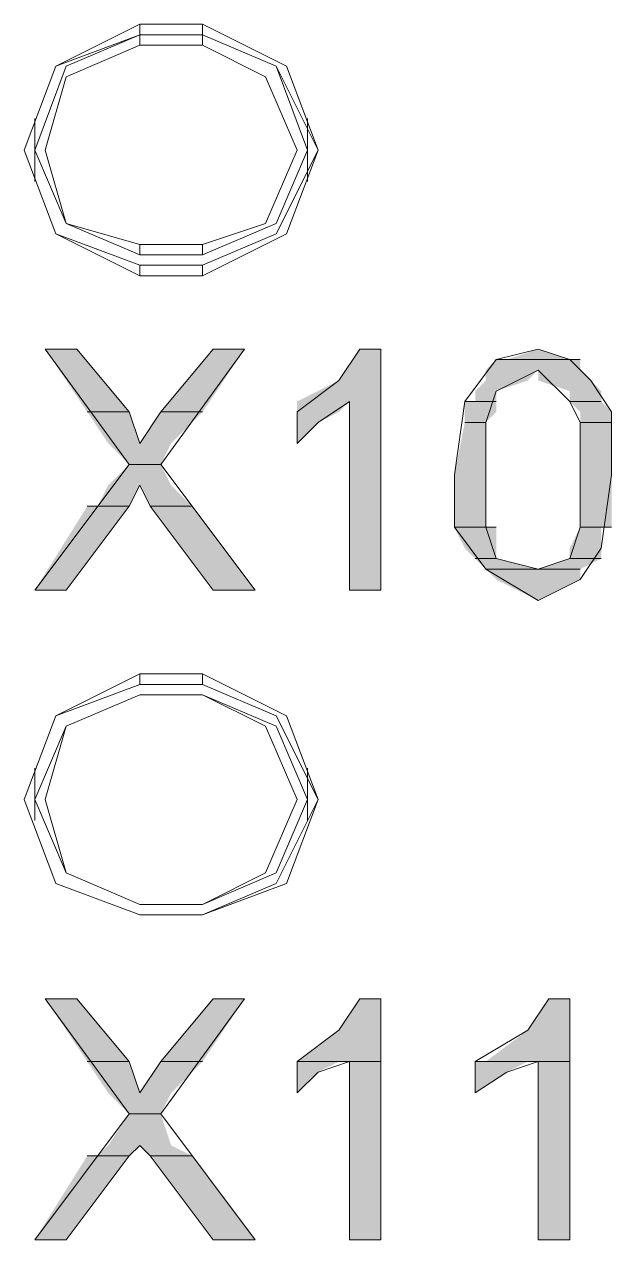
# Model space of a CAD drawing. Header units: millimetres. Extents: x -11 to 1219, y 0 to 1751.
# Drawn here: x 209.11 to 212.29, y 900.24 to 906.81 of the extents above; entities that cross this region are included whole.
import ezdxf

# ---------------------------------------------------------------- set-up
doc = ezdxf.new("R2010")
doc.units = ezdxf.units.MM
doc.header["$LTSCALE"] = 10
doc.layers.add('_MULTI_WIRE', color=9, linetype='CONTINUOUS')
doc.layers.add('PDF_Geometry', color=7, linetype='CONTINUOUS', true_color=0x151d1f)
doc.layers.add('PDF_Solid Fills', color=7, linetype='CONTINUOUS', true_color=0x070809)
doc.layers.get('_MULTI_WIRE').off()

# ---------------------------------------------------------------- blocks, each defined once
blk = doc.blocks.new('DVP-28SWS211R')
at = {"layer": 'PDF_Geometry', "color": 7, "lineweight": 9, "true_color": 0xffffff}
for p, q in [((2.6626, -57.8976), (3.1158, -57.671)), ((3.1158, -57.671), (3.1158, -57.7276)), ((3.1158, -57.671), (3.4557, -57.671)), ((3.4557, -57.671), (3.4557, -57.7276)), ((3.4557, -57.671), (3.9089, -57.8976)), ((2.6626, -57.8976), (3.1158, -57.7276)), ((3.1158, -57.7276), (2.7192, -57.8976)), ((3.1158, -57.7276), (3.1158, -57.7843)), ((3.4557, -57.7276), (3.1158, -57.7276)), ((3.1158, -57.7276), (3.4557, -57.7276)), ((3.4557, -57.7276), (3.4557, -57.7843)), ((3.4557, -57.7277), (3.8523, -57.8976)), ((3.8523, -57.8976), (3.4557, -57.7277)), ((3.1158, -57.7843), (2.7192, -57.9542)), ((3.4557, -57.7843), (3.1158, -57.7843)), ((3.7956, -57.9543), (3.4557, -57.7843)), ((2.4926, -58.3508), (2.6626, -57.8976)), ((2.4926, -58.3508), (2.6626, -57.8976)), ((2.7192, -57.8976), (2.5493, -58.3508)), ((2.7192, -57.9542), (2.6059, -58.3508)), ((3.9656, -58.3508), (3.7956, -57.9543)), ((3.8523, -57.8976), (4.0222, -58.3508)), ((4.0789, -58.3508), (3.8523, -57.8976)), ((3.9089, -57.8976), (4.0789, -58.3508)), ((2.5493, -58.5208), (2.5493, -58.1809)), ((4.0222, -58.5208), (4.0222, -58.1809)), ((2.6626, -58.804), (2.4926, -58.3508)), ((2.6626, -58.804), (2.4926, -58.3508)), ((2.5493, -58.3508), (2.7192, -58.7474)), ((2.6059, -58.3508), (2.7192, -58.7474)), ((3.7956, -58.7474), (3.9656, -58.3508)), ((4.0222, -58.3508), (3.8523, -58.7474)), ((3.8523, -58.804), (4.0789, -58.3508)), ((4.0789, -58.3508), (3.9089, -58.804)), ((2.7192, -58.7474), (3.1158, -58.9173)), ((2.7192, -58.7474), (3.1158, -58.8607)), ((3.8523, -58.7474), (3.4557, -58.9173)), ((3.4557, -58.8607), (3.7956, -58.7474)), ((3.1158, -58.974), (2.6626, -58.804)), ((3.1158, -59.0306), (2.6626, -58.804)), ((3.9089, -58.804), (3.4557, -59.0306)), ((3.4557, -58.974), (3.8523, -58.804)), ((3.1158, -58.9173), (3.1158, -58.8607)), ((3.1158, -58.8607), (3.4557, -58.8607)), ((3.4557, -58.9173), (3.4557, -58.8607)), ((3.4557, -58.9173), (3.1158, -58.9173)), ((3.1158, -59.0306), (3.1158, -58.974)), ((3.1158, -58.974), (3.4557, -58.974)), ((3.4557, -59.0306), (3.4557, -58.974)), ((3.4557, -59.0306), (3.1158, -59.0306)), ((2.6059, -59.4272), (2.7759, -59.4272)), ((2.7759, -59.4272), (2.6059, -59.4272)), ((2.7759, -59.4272), (2.6059, -59.4272)), ((2.6059, -59.4272), (3.0591, -60.0503)), ((3.0591, -59.7671), (2.7759, -59.4272)), ((3.2291, -60.0503), (3.6823, -59.4272)), ((3.5124, -59.4272), (3.2291, -59.7671)), ((3.5124, -59.4272), (3.6823, -59.4272)), ((3.6823, -59.4272), (3.5124, -59.4272)), ((3.6823, -59.4272), (3.5124, -59.4272)), ((4.3055, -59.4272), (4.1922, -59.5971)), ((4.3055, -59.4272), (4.4188, -59.4272)), ((4.4188, -59.4272), (4.3055, -59.4272)), ((4.4188, -59.4272), (4.3055, -59.4272)), ((4.4188, -60.7301), (4.4188, -59.4272)), ((5.2685, -59.4272), (5.0419, -59.4838)), ((5.4385, -59.4838), (5.2685, -59.4272)), ((5.0419, -59.4838), (4.872, -59.7104)), ((5.0986, -59.4838), (5.0419, -59.4838)), ((5.0419, -59.4838), (5.4951, -59.4838)), ((5.4951, -59.4838), (5.0986, -59.4838)), ((5.0986, -59.4838), (5.4951, -59.4838)), ((5.4951, -59.4838), (5.0986, -59.4838)), ((5.5518, -59.5971), (5.4385, -59.4838)), ((4.1922, -59.5971), (3.9656, -59.7671)), ((5.0419, -59.6538), (5.2685, -59.5405)), ((5.2685, -59.5405), (5.4385, -59.7105)), ((5.6651, -59.7671), (5.5518, -59.5971)), ((4.9853, -59.8238), (5.0419, -59.6538)), ((4.0789, -59.8237), (4.2488, -59.7104)), ((4.2488, -59.7104), (4.2488, -60.7301)), ((4.872, -59.7104), (4.8153, -60.107)), ((4.9286, -59.7104), (4.872, -59.7104)), ((4.872, -59.7104), (5.0419, -59.7104)), ((5.0419, -59.7104), (4.9286, -59.7104)), ((4.9286, -59.7104), (5.0419, -59.7104)), ((5.0419, -59.7104), (4.9286, -59.7104)), ((5.4385, -59.7104), (5.6085, -59.7104)), ((5.6085, -59.7104), (5.4385, -59.7104)), ((5.4385, -59.7104), (5.6085, -59.7104)), ((5.6085, -59.7104), (5.4385, -59.7104)), ((5.4385, -59.7105), (5.4951, -59.8238)), ((2.8326, -59.7671), (3.0592, -59.7671)), ((3.0592, -59.7671), (2.8326, -59.7671)), ((2.8326, -59.7671), (3.0592, -59.7671)), ((3.0592, -59.7671), (2.8326, -59.7671)), ((3.1158, -59.937), (3.0591, -59.7671)), ((3.2291, -59.7671), (3.1158, -59.937)), ((3.2291, -59.7671), (3.4557, -59.7671)), ((3.4557, -59.7671), (3.2291, -59.7671)), ((3.2291, -59.7671), (3.4557, -59.7671)), ((3.4557, -59.7671), (3.2291, -59.7671)), ((3.9656, -59.7671), (3.9656, -59.937)), ((5.6651, -60.107), (5.6651, -59.7671)), ((3.9656, -59.937), (4.0789, -59.8237)), ((4.872, -59.8238), (4.9853, -59.8238)), ((4.9853, -59.8238), (4.872, -59.8238)), ((4.872, -59.8238), (4.9853, -59.8238)), ((4.9853, -59.8238), (4.872, -59.8238)), ((4.9853, -60.107), (4.9853, -59.8238)), ((5.4951, -59.8238), (5.4951, -60.107)), ((5.4952, -59.8238), (5.6651, -59.8238)), ((5.6651, -59.8238), (5.4952, -59.8238)), ((5.4952, -59.8238), (5.6651, -59.8238)), ((5.6651, -59.8238), (5.4952, -59.8238)), ((3.0591, -60.0503), (2.5493, -60.7302)), ((3.0592, -60.0504), (3.2291, -60.0504)), ((3.2291, -60.0504), (3.0592, -60.0504)), ((3.0592, -60.0504), (3.2291, -60.0504)), ((3.2291, -60.0504), (3.0592, -60.0504)), ((3.739, -60.7302), (3.2291, -60.0503)), ((4.8153, -60.107), (4.8153, -60.3903)), ((4.9853, -60.3903), (4.9853, -60.107)), ((5.4951, -60.107), (5.4951, -60.3903)), ((5.6084, -60.5036), (5.6651, -60.107)), ((3.0591, -60.2769), (3.1158, -60.1636)), ((3.1158, -60.1636), (3.1724, -60.2769)), ((2.7192, -60.7302), (3.0591, -60.2769)), ((2.8892, -60.277), (2.8326, -60.277)), ((2.8326, -60.277), (3.0592, -60.277)), ((3.0592, -60.277), (2.8892, -60.277)), ((2.8892, -60.277), (3.0592, -60.277)), ((3.0592, -60.277), (2.8892, -60.277)), ((3.1724, -60.2769), (3.5124, -60.7302)), ((3.1725, -60.277), (3.3991, -60.277)), ((3.3991, -60.277), (3.1725, -60.277)), ((3.1725, -60.277), (3.3991, -60.277)), ((3.3991, -60.277), (3.1725, -60.277)), ((4.8153, -60.3903), (4.9853, -60.3903)), ((4.9853, -60.3903), (4.8153, -60.3903)), ((4.8153, -60.3903), (4.9853, -60.3903)), ((4.9853, -60.3903), (4.8153, -60.3903)), ((4.8153, -60.3903), (5.0419, -60.3903)), ((5.0419, -60.3903), (4.8153, -60.3903)), ((4.8153, -60.3903), (5.0419, -60.3903)), ((5.0419, -60.3903), (4.8153, -60.3903)), ((4.8153, -60.3903), (4.9853, -60.6169)), ((5.0419, -60.5602), (4.9853, -60.3903)), ((5.4951, -60.3903), (5.4385, -60.5602)), ((5.4952, -60.3903), (5.6651, -60.3903)), ((5.6651, -60.3903), (5.4952, -60.3903)), ((5.4952, -60.3903), (5.6651, -60.3903)), ((5.6651, -60.3903), (5.4952, -60.3903)), ((5.4952, -60.3903), (5.6085, -60.3903)), ((5.6085, -60.3903), (5.4952, -60.3903)), ((5.4952, -60.3903), (5.6651, -60.3903)), ((5.6085, -60.3903), (5.4952, -60.3903)), ((5.6651, -60.3903), (5.6085, -60.3903)), ((5.4951, -60.6735), (5.6084, -60.5036)), ((4.9286, -60.5602), (5.0419, -60.5602)), ((5.0419, -60.5602), (4.9286, -60.5602)), ((4.9286, -60.5602), (5.0419, -60.5602)), ((5.0419, -60.5602), (4.9286, -60.5602)), ((5.2685, -60.6169), (5.0419, -60.5602)), ((5.4385, -60.5602), (5.2685, -60.6169)), ((5.4385, -60.5602), (5.6085, -60.5602)), ((5.6085, -60.5602), (5.4385, -60.5602)), ((5.4385, -60.5602), (5.6085, -60.5602)), ((5.6085, -60.5602), (5.4385, -60.5602)), ((4.9853, -60.6169), (5.2685, -60.6169)), ((5.2685, -60.6169), (4.9853, -60.6169)), ((4.9853, -60.6169), (5.2685, -60.6169)), ((5.2685, -60.6169), (4.9853, -60.6169)), ((4.9853, -60.6169), (5.2685, -60.7868)), ((5.2686, -60.6169), (5.4952, -60.6169)), ((5.4952, -60.6169), (5.2686, -60.6169)), ((5.2686, -60.6169), (5.4952, -60.6169)), ((5.4952, -60.6169), (5.2686, -60.6169)), ((5.2685, -60.7868), (5.4951, -60.6735)), ((2.5493, -60.7302), (2.7192, -60.7302)), ((2.7192, -60.7302), (2.5493, -60.7302)), ((2.5493, -60.7302), (2.7192, -60.7302)), ((3.5124, -60.7302), (3.739, -60.7302)), ((3.739, -60.7302), (3.5124, -60.7302)), ((3.5124, -60.7302), (3.739, -60.7302)), ((4.2488, -60.7301), (4.4188, -60.7301)), ((4.2488, -60.7302), (4.4188, -60.7302)), ((4.4188, -60.7302), (4.2488, -60.7302)), ((2.6626, -61.41), (3.1158, -61.1834)), ((3.1158, -61.2401), (2.6626, -61.41)), ((3.1158, -61.1834), (3.1158, -61.2401)), ((3.1158, -61.1834), (3.4557, -61.1834)), ((3.4557, -61.2401), (3.1158, -61.2401)), ((3.4557, -61.1834), (3.4557, -61.2401)), ((3.9089, -61.41), (3.4557, -61.1834)), ((3.4557, -61.2401), (3.8523, -61.41)), ((2.7192, -61.4667), (3.1158, -61.2967)), ((3.1158, -61.2967), (2.7192, -61.4667)), ((3.1158, -61.2967), (3.1158, -61.2967)), ((3.1158, -61.2967), (3.4557, -61.2967)), ((3.4557, -61.2967), (3.1158, -61.2967)), ((3.4557, -61.2967), (3.4557, -61.2967)), ((3.4557, -61.2967), (3.7956, -61.4666)), ((3.8523, -61.4666), (3.4557, -61.2967)), ((2.4926, -61.8632), (2.6626, -61.41)), ((2.6626, -61.41), (2.4926, -61.8632)), ((3.8523, -61.41), (4.0789, -61.8632)), ((4.0789, -61.8632), (3.9089, -61.41)), ((2.7192, -61.4667), (2.5493, -61.8632)), ((2.6059, -61.8632), (2.7192, -61.4667)), ((3.7956, -61.4666), (3.9656, -61.8632)), ((4.0222, -61.8632), (3.8523, -61.4666)), ((2.5493, -61.9765), (2.5493, -61.6932)), ((4.0222, -61.9765), (4.0222, -61.6932)), ((2.6626, -62.3164), (2.4926, -61.8632)), ((2.4926, -61.8632), (2.6626, -62.3164)), ((2.5493, -61.8632), (2.7192, -62.2598)), ((2.7192, -62.2598), (2.6059, -61.8632)), ((3.9656, -61.8632), (3.7956, -62.2597)), ((4.0789, -61.8632), (3.8523, -62.3164)), ((3.8523, -62.2597), (4.0222, -61.8632)), ((3.9089, -62.3164), (4.0789, -61.8632)), ((3.1158, -62.4297), (2.7192, -62.2598)), ((2.7192, -62.2598), (3.1158, -62.4297)), ((3.7956, -62.2597), (3.4557, -62.4297)), ((3.4557, -62.4297), (3.8523, -62.2597)), ((3.1158, -62.4864), (2.6626, -62.3164)), ((2.6626, -62.3164), (3.1158, -62.4864)), ((3.8523, -62.3164), (3.4557, -62.4864)), ((3.4557, -62.4864), (3.9089, -62.3164)), ((3.1158, -62.4297), (3.1158, -62.4297)), ((3.4557, -62.4297), (3.1158, -62.4297)), ((3.1158, -62.4297), (3.4557, -62.4297)), ((3.4557, -62.4297), (3.4557, -62.4297)), ((3.1158, -62.4864), (3.1158, -62.4864)), ((3.4557, -62.4864), (3.1158, -62.4864)), ((3.1158, -62.4864), (3.4557, -62.4864)), ((3.4557, -62.4864), (3.4557, -62.4864)), ((2.6059, -62.9396), (2.7759, -62.9396)), ((2.7759, -62.9396), (2.6059, -62.9396)), ((2.7759, -62.9396), (2.6059, -62.9396)), ((2.6059, -62.9396), (3.0591, -63.5627)), ((3.0591, -63.2795), (2.7759, -62.9396)), ((3.2291, -63.5627), (3.6823, -62.9396)), ((3.5124, -62.9396), (3.2291, -63.2795)), ((3.5124, -62.9396), (3.6823, -62.9396)), ((3.6823, -62.9396), (3.5124, -62.9396)), ((3.6823, -62.9396), (3.5124, -62.9396)), ((4.3055, -62.9396), (4.1922, -63.1095)), ((4.3055, -62.9396), (4.4188, -62.9396)), ((4.4188, -62.9396), (4.3055, -62.9396)), ((4.4188, -62.9396), (4.3055, -62.9396)), ((4.4188, -64.2426), (4.4188, -62.9396)), ((5.3252, -62.9396), (5.2119, -63.1095)), ((5.3252, -62.9396), (5.4385, -62.9396)), ((5.4385, -62.9396), (5.3252, -62.9396)), ((5.4385, -62.9396), (5.3252, -62.9396)), ((5.4385, -64.2426), (5.4385, -62.9396)), ((4.1922, -63.1095), (3.9656, -63.2795)), ((5.2119, -63.1095), (4.9286, -63.2795)), ((2.8326, -63.2795), (3.0592, -63.2795)), ((3.0592, -63.2795), (2.8326, -63.2795)), ((2.8326, -63.2795), (3.0592, -63.2795)), ((3.0592, -63.2795), (2.8326, -63.2795)), ((3.1158, -63.4494), (3.0591, -63.2795)), ((3.2291, -63.2795), (3.1158, -63.4494)), ((3.2291, -63.2795), (3.4557, -63.2795)), ((3.4557, -63.2795), (3.2291, -63.2795)), ((3.2291, -63.2795), (3.4557, -63.2795)), ((3.4557, -63.2795), (3.2291, -63.2795)), ((3.9656, -63.2795), (4.1922, -63.2795)), ((4.1922, -63.2795), (3.9656, -63.2795)), ((3.9656, -63.2795), (4.2488, -63.2795)), ((4.1922, -63.2795), (3.9656, -63.2795)), ((3.9656, -63.2795), (3.9656, -63.4494)), ((4.0789, -63.3361), (4.2488, -63.2795)), ((4.2488, -63.2795), (4.1922, -63.2795)), ((4.2488, -63.2795), (4.4188, -63.2795)), ((4.4188, -63.2795), (4.2488, -63.2795)), ((4.2488, -63.2795), (4.4188, -63.2795)), ((4.4188, -63.2795), (4.2488, -63.2795)), ((4.2488, -63.2795), (4.2488, -64.2426)), ((4.9853, -63.2795), (4.9286, -63.2795)), ((4.9286, -63.2795), (5.2119, -63.2795)), ((4.9286, -63.2795), (4.9286, -63.4494)), ((5.2119, -63.2795), (4.9853, -63.2795)), ((4.9853, -63.2795), (5.2685, -63.2795)), ((5.2119, -63.2795), (4.9853, -63.2795)), ((5.0986, -63.3361), (5.2685, -63.2795)), ((5.2685, -63.2795), (5.2119, -63.2795)), ((5.2685, -63.2795), (5.2685, -64.2426)), ((5.2686, -63.2795), (5.4385, -63.2795)), ((5.4385, -63.2795), (5.2686, -63.2795)), ((5.2686, -63.2795), (5.4385, -63.2795)), ((5.4385, -63.2795), (5.2686, -63.2795)), ((3.9656, -63.4494), (4.0789, -63.3361)), ((4.9286, -63.4494), (5.0986, -63.3361)), ((3.0591, -63.5627), (2.5493, -64.2426)), ((3.0592, -63.5627), (3.2291, -63.5627)), ((3.2291, -63.5627), (3.0592, -63.5627)), ((3.0592, -63.5627), (3.2291, -63.5627)), ((3.2291, -63.5627), (3.0592, -63.5627)), ((3.739, -64.2426), (3.2291, -63.5627)), ((3.0591, -63.7894), (3.1158, -63.7327)), ((3.1158, -63.7327), (3.1724, -63.7894)), ((2.7192, -64.2426), (3.0591, -63.7894)), ((2.8892, -63.7894), (2.8326, -63.7894)), ((2.8326, -63.7894), (3.0592, -63.7894)), ((3.0592, -63.7894), (2.8892, -63.7894)), ((2.8892, -63.7894), (3.0592, -63.7894)), ((3.0592, -63.7894), (2.8892, -63.7894)), ((3.1724, -63.7894), (3.5124, -64.2426)), ((3.1725, -63.7894), (3.3991, -63.7894)), ((3.3991, -63.7894), (3.1725, -63.7894)), ((3.1725, -63.7894), (3.3991, -63.7894)), ((3.3991, -63.7894), (3.1725, -63.7894)), ((2.5493, -64.2426), (2.7192, -64.2426)), ((2.7192, -64.2426), (2.5493, -64.2426)), ((2.5493, -64.2426), (2.7192, -64.2426)), ((3.5124, -64.2426), (3.739, -64.2426)), ((3.739, -64.2426), (3.5124, -64.2426)), ((3.5124, -64.2426), (3.739, -64.2426)), ((4.2488, -64.2426), (4.4188, -64.2426)), ((4.4188, -64.2426), (4.2488, -64.2426)), ((4.2488, -64.2426), (4.4188, -64.2426)), ((5.2685, -64.2426), (5.4385, -64.2426)), ((5.2686, -64.2426), (5.4385, -64.2426)), ((5.4385, -64.2426), (5.2686, -64.2426))]:
    blk.add_line(p, q, dxfattribs=at)
at = {"layer": 'PDF_Solid Fills', "color": 7, "lineweight": 9, "true_color": 0xffffff, "transparency": 33554559}
for points in [[(2.6059, -59.4272), (2.8325, -59.7671), (3.0591, -59.7671)], [(2.6059, -59.4272), (2.7759, -59.4272), (3.0591, -59.7671)], [(3.5124, -59.4272), (3.2291, -59.7671), (3.4557, -59.7671)], [(3.5124, -59.4272), (3.6823, -59.4272), (3.4557, -59.7671)], [(4.3055, -59.4272), (4.1922, -59.5971), (4.4188, -59.5971)], [(4.3055, -59.4272), (4.4188, -59.4272), (4.4188, -59.5971)], [(5.2686, -59.4272), (5.0986, -59.4838), (5.4385, -59.4838)], [(5.0419, -59.4838), (4.9853, -59.5405), (5.4951, -59.5405)], [(5.0419, -59.4838), (5.4951, -59.4838), (5.4951, -59.5405)], [(4.1922, -59.5971), (3.9656, -59.7104), (4.4188, -59.7104)], [(4.1922, -59.5971), (4.4188, -59.5971), (4.4188, -59.7104)], [(4.9853, -59.5971), (4.9286, -59.6538), (5.0419, -59.6538)], [(4.9853, -59.5405), (4.9853, -59.5972), (5.2119, -59.5972)], [(4.9853, -59.5405), (5.2685, -59.5405), (5.2119, -59.5972)], [(4.9853, -59.5971), (5.2119, -59.5971), (5.0419, -59.6538)], [(5.2686, -59.5405), (5.2686, -59.5972), (5.5518, -59.5972)], [(5.2686, -59.5405), (5.4952, -59.5405), (5.5518, -59.5972)], [(5.2686, -59.5971), (5.4385, -59.6538), (5.6085, -59.6538)], [(5.2686, -59.5971), (5.5518, -59.5971), (5.6085, -59.6538)], [(4.9286, -59.6538), (4.9286, -59.7105), (5.0419, -59.7105)], [(4.9286, -59.6538), (5.0419, -59.6538), (5.0419, -59.7105)], [(5.4385, -59.6538), (5.4385, -59.7105), (5.6085, -59.7105)], [(5.4385, -59.6538), (5.6085, -59.6538), (5.6085, -59.7105)], [(3.9656, -59.7104), (3.9656, -59.7671), (4.1922, -59.7671)], [(3.9656, -59.7104), (4.2488, -59.7104), (4.1922, -59.7671)], [(4.2488, -59.7104), (4.2488, -59.7671), (4.4188, -59.7671)], [(4.2488, -59.7104), (4.4188, -59.7104), (4.4188, -59.7671)], [(4.872, -59.7104), (4.872, -59.7671), (5.0419, -59.7671)], [(4.872, -59.7104), (5.0419, -59.7104), (5.0419, -59.7671)], [(5.4385, -59.7104), (5.4952, -59.7671), (5.6651, -59.7671)], [(5.4385, -59.7104), (5.6085, -59.7104), (5.6651, -59.7671)], [(2.8326, -59.7671), (2.9459, -59.9371), (3.1158, -59.9371)], [(2.8326, -59.7671), (3.0592, -59.7671), (3.1158, -59.9371)], [(3.2291, -59.7671), (3.1158, -59.9371), (3.2858, -59.9371)], [(3.2291, -59.7671), (3.4557, -59.7671), (3.2858, -59.9371)], [(3.9656, -59.7671), (3.9656, -59.8238), (4.0789, -59.8238)], [(3.9656, -59.7671), (4.1922, -59.7671), (4.0789, -59.8238)], [(4.2488, -59.7671), (4.2488, -59.8238), (4.4188, -59.8238)], [(4.2488, -59.7671), (4.4188, -59.7671), (4.4188, -59.8238)], [(4.872, -59.7671), (4.872, -59.8238), (4.9853, -59.8238)], [(4.872, -59.7671), (5.0419, -59.7671), (4.9853, -59.8238)], [(5.4952, -59.7671), (5.4952, -59.8238), (5.6651, -59.8238)], [(5.4952, -59.7671), (5.6651, -59.7671), (5.6651, -59.8238)], [(3.9656, -59.8238), (4.0789, -59.8238), (3.9656, -59.9371)], [(4.2488, -59.8238), (4.2488, -59.9371), (4.4188, -59.9371)], [(4.2488, -59.8238), (4.4188, -59.8238), (4.4188, -59.9371)], [(4.872, -59.8238), (4.8153, -60.107), (4.9853, -60.107)], [(4.872, -59.8238), (4.9853, -59.8238), (4.9853, -60.107)], [(5.4952, -59.8238), (5.4952, -60.107), (5.6651, -60.107)], [(5.4952, -59.8238), (5.6651, -59.8238), (5.6651, -60.107)], [(2.9459, -59.9371), (3.0592, -60.0504), (3.2291, -60.0504)], [(2.9459, -59.9371), (3.2858, -59.9371), (3.2291, -60.0504)], [(4.2488, -59.9371), (4.2488, -60.7302), (4.4188, -60.7302)], [(4.2488, -59.9371), (4.4188, -59.9371), (4.4188, -60.7302)], [(3.0592, -60.0504), (2.9459, -60.1637), (3.2858, -60.1637)], [(3.0592, -60.0504), (3.2291, -60.0504), (3.2858, -60.1637)], [(4.8153, -60.107), (4.8153, -60.3903), (4.9853, -60.3903)], [(4.8153, -60.107), (4.9853, -60.107), (4.9853, -60.3903)], [(5.4952, -60.107), (5.4952, -60.3903), (5.6651, -60.3903)], [(5.4952, -60.107), (5.6651, -60.107), (5.6651, -60.3903)], [(2.9459, -60.1637), (2.8892, -60.277), (3.0592, -60.277)], [(2.9459, -60.1637), (3.1158, -60.1637), (3.0592, -60.277)], [(3.1158, -60.1637), (3.1725, -60.277), (3.3991, -60.277)], [(3.1158, -60.1637), (3.2858, -60.1637), (3.3991, -60.277)], [(2.8326, -60.277), (2.5493, -60.7302), (2.7193, -60.7302)], [(2.8326, -60.277), (3.0592, -60.277), (2.7193, -60.7302)], [(3.1725, -60.277), (3.5124, -60.7302), (3.739, -60.7302)], [(3.1725, -60.277), (3.3991, -60.277), (3.739, -60.7302)], [(4.8153, -60.3903), (4.872, -60.5036), (5.0419, -60.5036)], [(4.8153, -60.3903), (5.0419, -60.3903), (5.0419, -60.5036)], [(5.4952, -60.3903), (5.4385, -60.5036), (5.6085, -60.5036)], [(5.4952, -60.3903), (5.6085, -60.3903), (5.6085, -60.5036)], [(4.872, -60.5036), (4.9286, -60.5602), (5.0419, -60.5602)], [(4.872, -60.5036), (5.0419, -60.5036), (5.0419, -60.5602)], [(5.4385, -60.5036), (5.4385, -60.5602), (5.6085, -60.5602)], [(5.4385, -60.5036), (5.6085, -60.5036), (5.6085, -60.5602)], [(4.9286, -60.5602), (4.9853, -60.6169), (5.2685, -60.6169)], [(4.9286, -60.5602), (5.0419, -60.5602), (5.2685, -60.6169)], [(5.4385, -60.5602), (5.2685, -60.6169), (5.4952, -60.6169)], [(5.4385, -60.5602), (5.6085, -60.5602), (5.4952, -60.6169)], [(4.9853, -60.6169), (5.0419, -60.6735), (5.4951, -60.6735)], [(4.9853, -60.6169), (5.4951, -60.6169), (5.4951, -60.6735)], [(5.0419, -60.6735), (5.4951, -60.6735), (5.2685, -60.7868)], [(2.6059, -62.9396), (2.8325, -63.2795), (3.0591, -63.2795)], [(2.6059, -62.9396), (2.7759, -62.9396), (3.0591, -63.2795)], [(3.5124, -62.9396), (3.2291, -63.2795), (3.4557, -63.2795)], [(3.5124, -62.9396), (3.6823, -62.9396), (3.4557, -63.2795)], [(4.3055, -62.9396), (4.1922, -63.1095), (4.4188, -63.1095)], [(4.3055, -62.9396), (4.4188, -62.9396), (4.4188, -63.1095)], [(5.3252, -62.9396), (5.2119, -63.1095), (5.4385, -63.1095)], [(5.3252, -62.9396), (5.4385, -62.9396), (5.4385, -63.1095)], [(4.1922, -63.1095), (3.9656, -63.2795), (4.4188, -63.2795)], [(4.1922, -63.1095), (4.4188, -63.1095), (4.4188, -63.2795)], [(5.2119, -63.1095), (4.9853, -63.2795), (5.4385, -63.2795)], [(5.2119, -63.1095), (5.4385, -63.1095), (5.4385, -63.2795)], [(2.8326, -63.2795), (2.9459, -63.4494), (3.1158, -63.4494)], [(2.8326, -63.2795), (3.0592, -63.2795), (3.1158, -63.4494)], [(3.2291, -63.2795), (3.1158, -63.4494), (3.2858, -63.4494)], [(3.2291, -63.2795), (3.4557, -63.2795), (3.2858, -63.4494)], [(3.9656, -63.2795), (3.9656, -63.3361), (4.0789, -63.3361)], [(3.9656, -63.2795), (4.1922, -63.2795), (4.0789, -63.3361)], [(4.2488, -63.2795), (4.2488, -63.3361), (4.4188, -63.3361)], [(4.2488, -63.2795), (4.4188, -63.2795), (4.4188, -63.3361)], [(4.9286, -63.2795), (4.9286, -63.3361), (5.0986, -63.3361)], [(4.9286, -63.2795), (5.2119, -63.2795), (5.0986, -63.3361)], [(5.2686, -63.2795), (5.2686, -63.3361), (5.4385, -63.3361)], [(5.2686, -63.2795), (5.4385, -63.2795), (5.4385, -63.3361)], [(3.9656, -63.3361), (4.0789, -63.3361), (3.9656, -63.4494)], [(4.2488, -63.3361), (4.2488, -63.4494), (4.4188, -63.4494)], [(4.2488, -63.3361), (4.4188, -63.3361), (4.4188, -63.4494)], [(4.9286, -63.3361), (5.0986, -63.3361), (4.9286, -63.4494)], [(5.2686, -63.3361), (5.2686, -63.4494), (5.4385, -63.4494)], [(5.2686, -63.3361), (5.4385, -63.3361), (5.4385, -63.4494)], [(2.9459, -63.4494), (3.0592, -63.5627), (3.2291, -63.5627)], [(2.9459, -63.4494), (3.2858, -63.4494), (3.2291, -63.5627)], [(4.2488, -63.4494), (4.2488, -64.2425), (4.4188, -64.2425)], [(4.2488, -63.4494), (4.4188, -63.4494), (4.4188, -64.2425)], [(5.2686, -63.4494), (5.2686, -64.2425), (5.4385, -64.2425)], [(5.2686, -63.4494), (5.4385, -63.4494), (5.4385, -64.2425)], [(3.0592, -63.5627), (2.9459, -63.7327), (3.2858, -63.7327)], [(3.0592, -63.5627), (3.2291, -63.5627), (3.2858, -63.7327)], [(2.9459, -63.7327), (2.8892, -63.7893), (3.0592, -63.7893)], [(2.9459, -63.7327), (3.1158, -63.7327), (3.0592, -63.7893)], [(3.1158, -63.7327), (3.1725, -63.7893), (3.3991, -63.7893)], [(3.1158, -63.7327), (3.2858, -63.7327), (3.3991, -63.7893)], [(2.8326, -63.7894), (2.5493, -64.2426), (2.7193, -64.2426)], [(2.8326, -63.7894), (3.0592, -63.7894), (2.7193, -64.2426)], [(3.1725, -63.7894), (3.5124, -64.2426), (3.739, -64.2426)], [(3.1725, -63.7894), (3.3991, -63.7894), (3.739, -64.2426)]]:
    blk.add_solid(points, dxfattribs=at)

msp = doc.modelspace()

# ---------------------------------------------------------------- block references
at = {"layer": '_MULTI_WIRE'}
msp.add_blockref('DVP-28SWS211R', (206.6221, 964.4776), dxfattribs=at)
msp.add_blockref('DVP-28SWS211R', (206.6221, 964.4776), dxfattribs=at)
msp.add_blockref('DVP-28SWS211R', (206.6221, 964.4776), dxfattribs=at)
msp.add_blockref('DVP-28SWS211R', (206.6221, 964.4776), dxfattribs=at)

doc.saveas('drawing.dxf')
